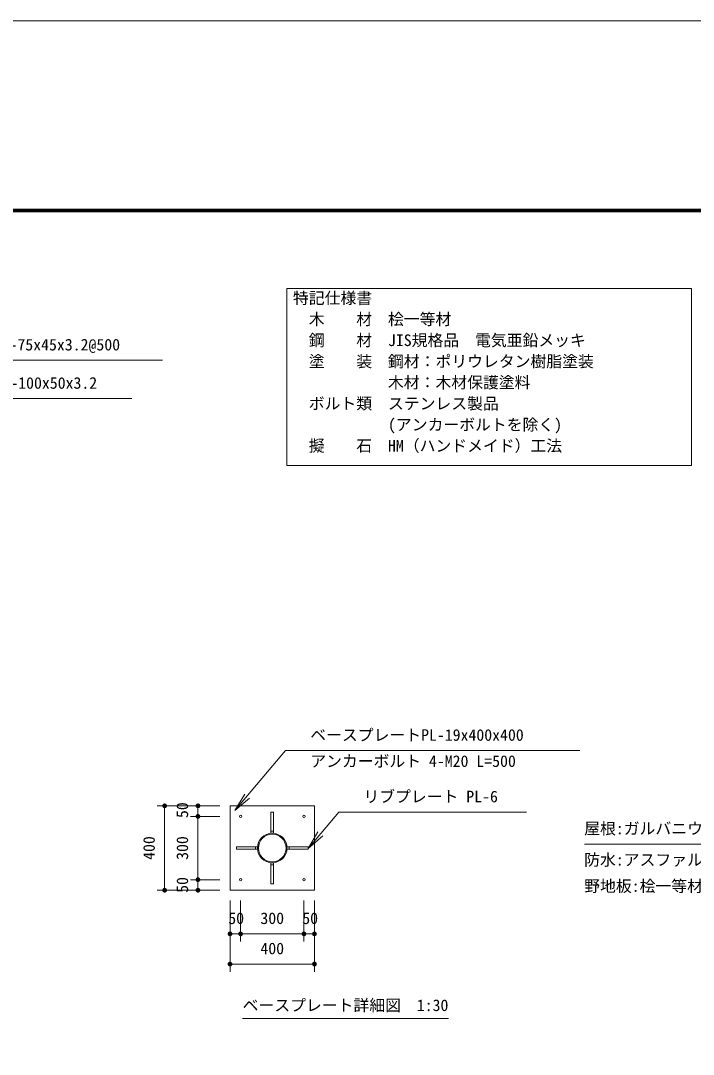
# Model space of a CAD drawing. Units: millimetres at full size, sheet at 1:50, with parts at other scales. Extents: x -1000 to 22000, y -750 to 15600.
# Drawn here: x 7909 to 13218, y 7434 to 15600 of the extents above; entities that cross this region are included whole.
import ezdxf
from ezdxf.enums import TextEntityAlignment as Align

# ---------------------------------------------------------------- set-up
doc = ezdxf.new("R2010")
doc.units = ezdxf.units.MM
doc.header["$LTSCALE"] = 50
for name, color, linetype, lineweight in [('D-STR', 1, 'Continuous', 13), ('D-STR-DIM', 7, 'Continuous', 13), ('D-STR-HTXT', 7, 'Continuous', 13), ('D-STR-TXT', 7, 'Continuous', 13), ('D-TTL', 7, 'Continuous', 70), ('D-TTL-FRAM', 7, 'Continuous', 13), ('V-nasSTD', 5, 'Continuous', 13)]:
    doc.layers.add(name, color=color, linetype=linetype, lineweight=lineweight)
doc.styles.add('ＭＳ ゴシック', font='')
doc.styles.get('ＭＳ ゴシック').set_extended_font_data('MS Gothic')

# ---------------------------------------------------------------- blocks, each defined once
blk = doc.blocks.new('filled_dot')
at = {"color": 0, "linetype": 'Continuous', "lineweight": -2, "const_width": 1.25}
blk.add_lwpolyline([(-0.625, 0, 1), (0.625, 0, 1)], format="xyb", close=True, dxfattribs=at)
blk = doc.blocks.new('open_arrow')
at = {"color": 0, "linetype": 'Continuous', "lineweight": -2}
blk.add_lwpolyline([(7.5, 1.25), (0, 0), (7.5, -1.25)], dxfattribs=at)

msp = doc.modelspace()

# ---------------------------------------------------------------- linework, layer by layer
at = {"layer": 'D-STR'}
for p, q in [((9884.43, 9196.85), (9904.43, 9196.85)), ((9761.27, 9053.68), (9761.27, 9073.68)), ((10027.6, 9073.68), (10027.6, 9053.68)), ((9904.43, 8930.52), (9884.43, 8930.52))]:
    msp.add_line(p, q, dxfattribs=at)
for points in [[(9561.1, 8730.35), (10227.77, 8730.35), (10227.77, 9397.02), (9561.1, 9397.02)], [(9884.43, 9180.18), (9884.43, 9346.85), (9904.43, 9346.85), (9904.43, 9180.18)], [(9777.93, 9053.68), (9611.27, 9053.68), (9611.27, 9073.68), (9777.93, 9073.68)], [(10010.93, 9073.68), (10177.6, 9073.68), (10177.6, 9053.68), (10010.93, 9053.68)], [(9904.43, 8947.18), (9904.43, 8780.52), (9884.43, 8780.52), (9884.43, 8947.18)]]:
    msp.add_lwpolyline(points, close=True, dxfattribs=at)
for centre, radius in [((9644.43, 9313.68), 9), ((10144.43, 9313.68), 9), ((9894.43, 9063.68), 116.5), ((9894.43, 9063.68), 109), ((9644.43, 8813.68), 9), ((10144.43, 8813.68), 9)]:
    msp.add_circle(centre, radius, dxfattribs=at)
at = {"layer": 'D-STR-DIM'}
for p, q in [((9481.1, 9397.02), (8985.29, 9397.02)), ((9045.29, 8730.35), (9045.29, 9397.02)), ((9481.1, 9397.02), (9248.01, 9397.02)), ((9308.01, 9313.68), (9308.01, 9397.02)), ((9481.1, 9313.68), (9248.01, 9313.68)), ((9481.1, 9313.68), (9248.01, 9313.68)), ((9308.01, 8813.68), (9308.01, 9313.68)), ((9481.1, 8813.68), (9248.01, 8813.68)), ((9481.1, 8813.68), (9248.01, 8813.68)), ((9308.01, 8730.35), (9308.01, 8813.68)), ((9481.1, 8730.35), (8985.29, 8730.35)), ((9481.1, 8730.35), (9248.01, 8730.35)), ((9561.1, 8650.35), (9561.1, 8325.55)), ((9561.1, 8650.35), (9561.1, 8086.89)), ((9644.43, 8650.35), (9644.43, 8325.55)), ((9644.43, 8650.35), (9644.43, 8325.55)), ((10144.43, 8650.35), (10144.43, 8325.55)), ((10144.43, 8650.35), (10144.43, 8325.55)), ((10227.77, 8650.35), (10227.77, 8325.55)), ((10227.77, 8650.35), (10227.77, 8086.89)), ((9561.1, 8385.55), (9644.43, 8385.55)), ((9644.43, 8385.55), (10144.43, 8385.55)), ((10144.43, 8385.55), (10227.77, 8385.55)), ((9561.1, 8146.89), (10227.77, 8146.89))]:
    msp.add_line(p, q, dxfattribs=at)
at = {"layer": 'D-STR-HTXT'}
for points in [[(6460.6, 12133.53), (7188.94, 12917), (7338.94, 12917), (9028.03, 12917)], [(6794.13, 12141.03), (7195.06, 12614.43), (7345.06, 12614.43), (8785.41, 12614.43)], [(9599.04, 9359.99), (9999.97, 9833.39), (10149.97, 9833.39), (12323.19, 9833.39)], [(10177.6, 9061.28), (10419.57, 9346.99), (10569.57, 9346.99), (11900.79, 9346.99)], [(15807.93, 8116.81), (14933.56, 9094.56), (14783.56, 9094.56), (12358.44, 9094.56)]]:
    msp.add_lwpolyline(points, dxfattribs=at)
at = {"layer": 'D-STR-TXT'}
msp.add_line((9660.66, 7717.47), (11285.66, 7717.47), dxfattribs=at)
at = {"layer": 'D-TTL'}
msp.add_lwpolyline([(750, 750), (750, 14100), (20250, 14100), (20250, 750)], close=True, dxfattribs=at)
at = {"layer": 'D-TTL-FRAM', "color": 2}
msp.add_lwpolyline([(10008.75, 13484.66), (13203.46, 13484.66), (13203.46, 12086.41), (10008.75, 12086.41)], close=True, dxfattribs=at)
at = {"layer": 'V-nasSTD'}
msp.add_lwpolyline([(-1000, -750), (-1000, 15600), (22000, 15600), (22000, -750)], close=True, dxfattribs=at)

# ---------------------------------------------------------------- block references
at = {"layer": 'D-STR-DIM', "xscale": 15, "yscale": 15}
for p, rotation in [((9045.29, 9397.02), 270), ((9308.01, 9397.02), 270), ((9308.01, 9313.68), 270), ((9308.01, 9313.68), 90), ((9308.01, 8813.68), 270), ((9308.01, 8813.68), 90), ((9045.29, 8730.35), 90), ((9308.01, 8730.35), 90), ((9644.43, 8385.55), 180), ((10144.43, 8385.55), 180), ((10227.77, 8385.55), 180), ((10227.77, 8146.89), 180)]:
    msp.add_blockref('filled_dot', p, dxfattribs=dict(at, rotation=rotation))
for p in [(9561.1, 8385.55), (9644.43, 8385.55), (10144.43, 8385.55), (9561.1, 8146.89)]:
    msp.add_blockref('filled_dot', p, dxfattribs=at)
at = {"layer": 'D-STR-HTXT', "xscale": 20, "yscale": 20, "rotation": 49.7}
for p in [(9599.04, 9359.99), (10177.6, 9061.28)]:
    msp.add_blockref('open_arrow', p, dxfattribs=at)

# ---------------------------------------------------------------- texts
at = {"layer": 'D-STR-DIM', "style": 'ＭＳ ゴシック'}
for s, p in [('50', (9138.62, 9363.01)), ('400', (8875.9, 9063.68)), ('300', (9138.62, 9063.68)), ('50', (9138.62, 8772.02))]:
    msp.add_text(s, height=91.64, rotation=90, dxfattribs=at).set_placement(p, align=Align.TOP_CENTER)
for s, p in [('50', (9609.84, 8554.94)), ('300', (9894.43, 8554.94)), ('50', (10193.76, 8554.94)), ('400', (9894.43, 8316.28))]:
    msp.add_text(s, height=91.64, dxfattribs=at).set_placement(p, align=Align.TOP_CENTER)
at = {"layer": 'D-STR-HTXT', "style": 'ＭＳ ゴシック'}
for s, p in [('垂木:□-75x45x3.2@500', (7383.33, 13086.38)), ('隅木:□-100x50x3.2', (7389.45, 12783.82)), ('ベースプレートPL-19x400x400', (10194.36, 10002.78)), ('アンカーボルト 4-M20 L=500', (10194.36, 9796.11)), ('リブプレート PL-6', (10613.96, 9516.38)), ('屋根:ガルバニウム鋼板 t=0.35mm', (12356.87, 9263.95)), ('防水:アスファルトルーフィング 22kg', (12356.87, 9016.82)), ('野地板:桧一等材 t=25mm', (12356.87, 8809.43))]:
    msp.add_text(s, height=91.64, dxfattribs=at).set_placement(p, align=Align.TOP_LEFT)
at = {"layer": 'D-STR-TXT', "style": 'ＭＳ ゴシック'}
for s, p in [('特記仕様書', (10057.97, 13454.41)), ('\u3000木\u3000\u3000材\u3000桧一等材', (10057.97, 13287.74)), ('\u3000鋼\u3000\u3000材\u3000JIS規格品\u3000電気亜鉛メッキ', (10057.97, 13121.08)), ('\u3000塗\u3000\u3000装\u3000鋼材：ポリウレタン樹脂塗装', (10057.97, 12954.41)), ('\u3000\u3000\u3000\u3000\u3000\u3000木材：木材保護塗料', (10057.97, 12787.74)), ('\u3000ボルト類\u3000ステンレス製品', (10057.97, 12621.08)), ('\u3000\u3000\u3000\u3000\u3000\u3000(アンカーボルトを除く)', (10057.97, 12454.41)), ('\u3000擬\u3000\u3000石\u3000HM（ハンドメイド）工法', (10057.97, 12287.74)), ('ベースプレート詳細図\u30001:30', (9660.66, 7867.47))]:
    msp.add_text(s, height=91.64, dxfattribs=at).set_placement(p, align=Align.TOP_LEFT)

doc.saveas('drawing.dxf')
